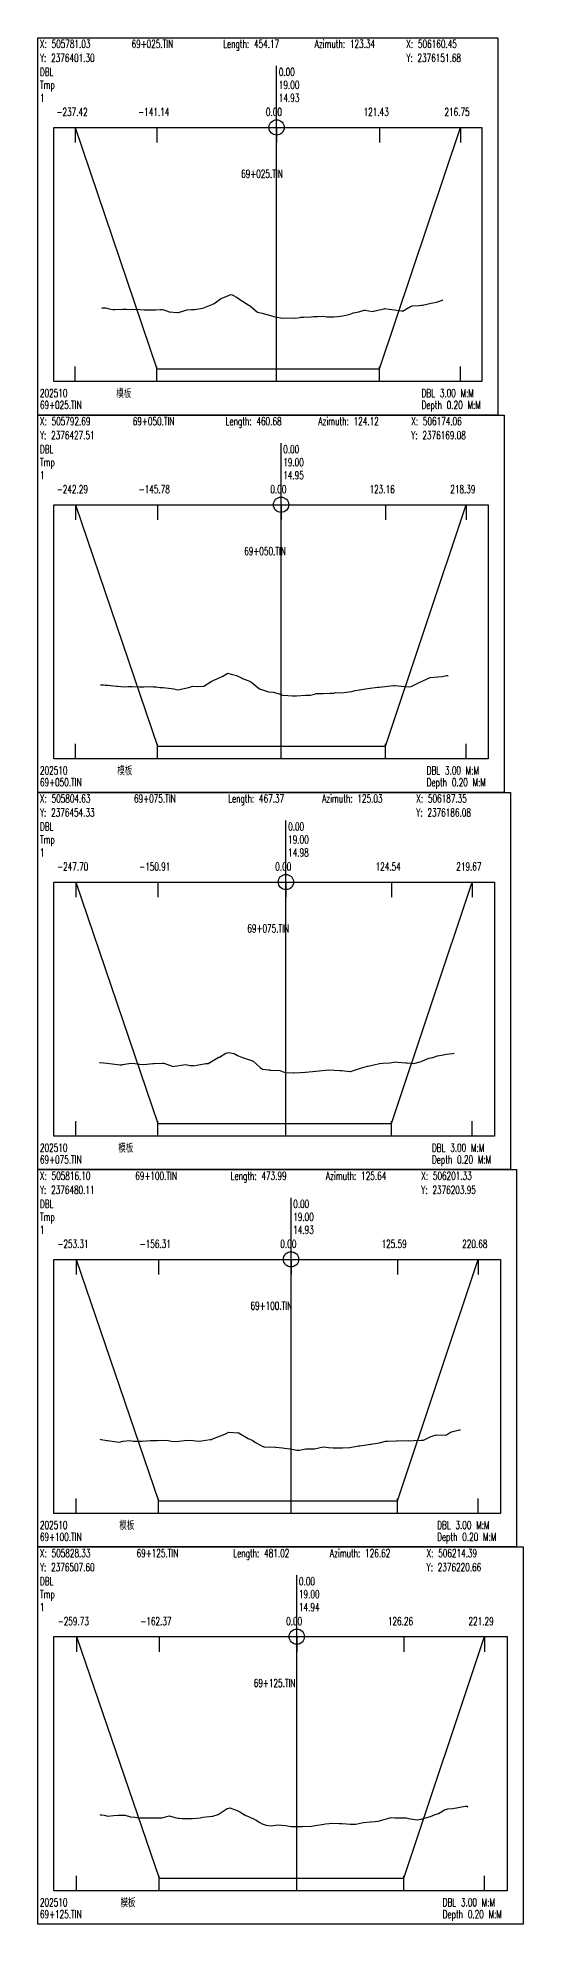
# Model space of a CAD drawing. Extents: x 1 to 194, y -24202 to 0.
# Drawn here: x 1 to 192, y -8315 to -7572 of the extents above; entities that cross this region are included whole.
import ezdxf

# ---------------------------------------------------------------- set-up
doc = ezdxf.new("R2010")
doc.units = 0
doc.header["$MEASUREMENT"] = 0
doc.layers.add('LABELS', color=7, linetype='Continuous')
doc.layers.add('XSECTION', color=7, linetype='Continuous')
doc.styles.get("Standard").update_dxf_attribs({"font": 'txt.shx'})

msp = doc.modelspace()

# ---------------------------------------------------------------- linework, layer by layer
at = {"color": 1}
for p, q in [((89.85, -7607.57), (99.85, -7607.57)), ((89.85, -7607.57), (99.85, -7607.57)), ((94.85, -7612.57), (94.85, -7602.57)), ((94.85, -7612.57), (94.85, -7602.57)), ((91.59, -7756.05), (101.59, -7756.05)), ((91.59, -7756.05), (101.59, -7756.05)), ((96.59, -7761.05), (96.59, -7751.05)), ((96.59, -7761.05), (96.59, -7751.05)), ((93.52, -7904.53), (103.52, -7904.53)), ((93.52, -7904.53), (103.52, -7904.53)), ((98.52, -7909.53), (98.52, -7899.53)), ((98.52, -7909.53), (98.52, -7899.53)), ((95.51, -8053), (105.51, -8053)), ((95.51, -8053), (105.51, -8053)), ((100.51, -8058), (100.51, -8048)), ((100.51, -8058), (100.51, -8048)), ((97.78, -8201.48), (107.78, -8201.48)), ((97.78, -8201.48), (107.78, -8201.48)), ((102.78, -8206.48), (102.78, -8196.48)), ((102.78, -8206.48), (102.78, -8196.48))]:
    msp.add_line(p, q, dxfattribs=at)
for centre in [(94.85, -7607.57), (94.85, -7607.57), (96.59, -7756.05), (96.59, -7756.05), (98.52, -7904.53), (98.52, -7904.53), (100.51, -8053), (100.51, -8053), (102.78, -8201.48), (102.78, -8201.48)]:
    msp.add_circle(centre, 3, dxfattribs=at)
at = {"layer": 'XSECTION', "color": 0, "linetype": 'Continuous'}
for points in [[(1, -7572.29), (181.8, -7572.29), (181.8, -7720.75), (1, -7720.75), (1, -7572.29)], [(94.85, -7707.57), (94.85, -7583.34)], [(94.85, -7707.57), (94.85, -7583.34)], [(7.3, -7607.57), (175.51, -7607.57), (175.51, -7707.57), (7.3, -7707.57), (7.3, -7607.57)], [(15.71, -7607.57), (15.71, -7613.51)], [(15.71, -7607.57), (47.8, -7702.57)], [(15.71, -7607.57), (47.8, -7702.57)], [(47.8, -7607.57), (47.8, -7613.51)], [(94.85, -7607.57), (94.85, -7613.51)], [(135.32, -7607.57), (135.32, -7613.51)], [(135.32, -7702.57), (167.1, -7607.57)], [(135.32, -7702.57), (167.1, -7607.57)], [(167.1, -7607.57), (167.1, -7613.51)], [(15.71, -7707.57), (15.71, -7701.64)], [(47.8, -7707.57), (47.8, -7701.64)], [(47.8, -7702.57), (94.85, -7702.57)], [(47.8, -7702.57), (47.8, -7702.57)], [(47.8, -7702.57), (94.85, -7702.57)], [(94.85, -7707.57), (94.85, -7701.64)], [(94.85, -7702.57), (135.32, -7702.57)], [(94.85, -7702.57), (135.32, -7702.57)], [(135.32, -7707.57), (135.32, -7701.64)], [(135.32, -7702.57), (135.32, -7702.57)], [(167.1, -7707.57), (167.1, -7701.64)], [(1, -7720.76), (184.21, -7720.76), (184.21, -7869.23), (1, -7869.23), (1, -7720.76)], [(96.59, -7856.05), (96.59, -7731.81)], [(96.59, -7856.05), (96.59, -7731.81)], [(7.3, -7756.05), (177.92, -7756.05), (177.92, -7856.05), (7.3, -7856.05), (7.3, -7756.05)], [(15.83, -7756.05), (15.83, -7761.99)], [(15.83, -7756.05), (48, -7851.05)], [(15.83, -7756.05), (48, -7851.05)], [(48, -7756.05), (48, -7761.99)], [(96.59, -7756.05), (96.59, -7761.99)], [(137.64, -7756.05), (137.64, -7761.99)], [(137.64, -7851.05), (169.39, -7756.05)], [(137.64, -7851.05), (169.39, -7756.05)], [(169.39, -7756.05), (169.39, -7761.99)], [(15.83, -7856.05), (15.83, -7850.11)], [(48, -7856.05), (48, -7850.11)], [(48, -7851.05), (96.59, -7851.05)], [(48, -7851.05), (48, -7851.05)], [(48, -7851.05), (96.59, -7851.05)], [(96.59, -7856.05), (96.59, -7850.11)], [(96.59, -7851.05), (137.64, -7851.05)], [(96.59, -7851.05), (137.64, -7851.05)], [(137.64, -7856.05), (137.64, -7850.11)], [(137.64, -7851.05), (137.64, -7851.05)], [(169.39, -7856.05), (169.39, -7850.11)], [(1, -7869.24), (186.69, -7869.24), (186.69, -8017.7), (1, -8017.7), (1, -7869.24)], [(98.52, -8004.53), (98.52, -7880.29)], [(98.52, -8004.53), (98.52, -7880.29)], [(7.3, -7904.53), (180.4, -7904.53), (180.4, -8004.53), (7.3, -8004.53), (7.3, -7904.53)], [(15.95, -7904.53), (15.95, -7910.46)], [(15.95, -7904.53), (48.21, -7999.53)], [(15.95, -7904.53), (48.21, -7999.53)], [(48.21, -7904.53), (48.21, -7910.46)], [(98.52, -7904.53), (98.52, -7910.46)], [(140.03, -7904.53), (140.03, -7910.46)], [(140.03, -7999.53), (171.74, -7904.53)], [(140.03, -7999.53), (171.74, -7904.53)], [(171.74, -7904.53), (171.74, -7910.46)], [(15.95, -8004.53), (15.95, -7998.59)], [(48.21, -8004.53), (48.21, -7998.59)], [(48.21, -7999.53), (98.52, -7999.53)], [(48.21, -7999.53), (48.21, -7999.53)], [(48.21, -7999.53), (98.52, -7999.53)], [(98.52, -8004.53), (98.52, -7998.59)], [(98.52, -7999.53), (140.03, -7999.53)], [(98.52, -7999.53), (140.03, -7999.53)], [(140.03, -8004.53), (140.03, -7998.59)], [(140.03, -7999.53), (140.03, -7999.53)], [(171.74, -8004.53), (171.74, -7998.59)], [(1, -8017.71), (189.14, -8017.71), (189.14, -8166.18), (1, -8166.18), (1, -8017.71)], [(100.51, -8153), (100.51, -8028.77)], [(100.51, -8153), (100.51, -8028.77)], [(7.3, -8053), (182.85, -8053), (182.85, -8153), (7.3, -8153), (7.3, -8053)], [(16.07, -8053), (16.07, -8058.94)], [(16.07, -8053), (48.41, -8148)], [(16.07, -8053), (48.41, -8148)], [(48.41, -8053), (48.41, -8058.94)], [(100.51, -8053), (100.51, -8058.94)], [(142.37, -8053), (142.37, -8058.94)], [(142.37, -8148), (174.07, -8053)], [(142.37, -8148), (174.07, -8053)], [(174.07, -8053), (174.07, -8058.94)], [(16.07, -8153), (16.07, -8147.06)], [(48.41, -8153), (48.41, -8147.06)], [(48.41, -8148), (100.51, -8148)], [(48.41, -8148), (48.41, -8148)], [(48.41, -8148), (100.51, -8148)], [(100.51, -8153), (100.51, -8147.06)], [(100.51, -8148), (142.37, -8148)], [(100.51, -8148), (142.37, -8148)], [(142.37, -8153), (142.37, -8147.06)], [(142.37, -8148), (142.37, -8148)], [(174.07, -8153), (174.07, -8147.06)], [(1, -8166.19), (191.75, -8166.19), (191.75, -8314.66), (1, -8314.66), (1, -8166.19)], [(102.78, -8301.48), (102.78, -8177.24)], [(102.78, -8301.48), (102.78, -8177.24)], [(7.3, -8201.48), (185.45, -8201.48), (185.45, -8301.48), (7.3, -8301.48), (7.3, -8201.48)], [(16.2, -8201.48), (16.2, -8207.42)], [(16.2, -8201.48), (48.66, -8296.48)], [(16.2, -8201.48), (48.66, -8296.48)], [(48.66, -8201.48), (48.66, -8207.42)], [(102.78, -8201.48), (102.78, -8207.42)], [(144.87, -8201.48), (144.87, -8207.42)], [(144.87, -8296.48), (176.54, -8201.48)], [(144.87, -8296.48), (176.54, -8201.48)], [(176.54, -8201.48), (176.54, -8207.42)], [(16.2, -8301.48), (16.2, -8295.54)], [(48.66, -8301.48), (48.66, -8295.54)], [(48.66, -8296.48), (102.78, -8296.48)], [(48.66, -8296.48), (48.66, -8296.48)], [(48.66, -8296.48), (102.78, -8296.48)], [(102.78, -8301.48), (102.78, -8295.54)], [(102.78, -8296.48), (144.87, -8296.48)], [(102.78, -8296.48), (144.87, -8296.48)], [(144.87, -8301.48), (144.87, -8295.54)], [(144.87, -8296.48), (144.87, -8296.48)], [(176.54, -8301.48), (176.54, -8295.54)]]:
    msp.add_lwpolyline(points, dxfattribs=at)
at = {"layer": 'XSECTION', "color": 1, "linetype": 'Continuous'}
for points in [[(26.11, -7678.72), (26.6, -7678.62), (27.6, -7678.62), (29.11, -7678.92), (30.53, -7679.22), (31.31, -7679.22), (34.46, -7679.12), (35.15, -7679.12), (35.87, -7679.12), (37.76, -7679.17), (38.29, -7679.07), (41.05, -7679.27), (42.85, -7679.32), (43.86, -7679.32), (44.63, -7679.37), (47.22, -7679.32), (49.28, -7679.22), (49.97, -7679.22), (50.54, -7679.42), (52.62, -7680.17), (55.86, -7680.47), (56.2, -7680.42), (56.75, -7680.27), (59.7, -7679.37), (61.43, -7679.27), (62.58, -7679.17), (65.12, -7678.87), (65.83, -7678.67), (69.82, -7677.12), (70.27, -7676.87), (71.25, -7676.22), (72.8, -7674.97), (73.37, -7674.77), (75.71, -7673.82), (76.91, -7673.32), (77.43, -7673.52), (79.33, -7674.47), (80.39, -7675.32), (83.97, -7677.47), (84.23, -7677.62), (84.74, -7678.02), (87.34, -7680.22), (89.21, -7680.72), (93.33, -7681.82), (94.18, -7682.07), (96.46, -7682.57), (97.16, -7682.62), (101.04, -7682.52), (102.17, -7682.67), (104.13, -7682.32), (104.32, -7682.27), (104.45, -7682.27), (105.53, -7682.22), (108.4, -7682.17), (109.31, -7681.92), (110.99, -7681.92), (113.18, -7681.87), (114.55, -7682.07), (117.39, -7682.17), (118.81, -7682.02), (120.92, -7681.72), (123.79, -7681.02), (124.98, -7680.52), (127.11, -7680.12), (129.29, -7679.52), (129.6, -7679.47), (132.48, -7680.02), (132.53, -7680.02), (133.49, -7679.77), (137.1, -7678.92), (137.31, -7678.87), (139.06, -7679.12), (141.17, -7679.32), (142.87, -7679.67), (144.06, -7679.77), (144.27, -7679.82), (147.5, -7678.02), (147.8, -7677.87), (148.12, -7677.82), (150.81, -7677.67), (151.74, -7677.57), (152.18, -7677.52), (155.55, -7676.77), (157.67, -7676.32), (159.99, -7675.62), (160.12, -7675.27)], [(25.69, -7826.9), (26.88, -7826.95), (27.51, -7827.1), (28.46, -7827.05), (31.91, -7827.45), (32.34, -7827.5), (33.62, -7827.6), (35.07, -7827.65), (36.51, -7827.6), (38, -7827.55), (40.97, -7827.75), (42.64, -7827.75), (45.34, -7827.6), (46.52, -7827.65), (47.56, -7827.75), (49.04, -7827.95), (50.28, -7828), (54.5, -7828.55), (55.97, -7828.9), (59.68, -7828.05), (60.74, -7827.85), (61.78, -7827.5), (63.92, -7827.55), (66.25, -7827.45), (69.13, -7825.6), (69.62, -7825.35), (70.13, -7825.05), (72, -7824.25), (73.69, -7823.5), (75.66, -7822.4), (77, -7822.75), (79.14, -7823.3), (81.03, -7824.2), (81.47, -7824.4), (84.62, -7825.65), (85.28, -7826.15), (88.06, -7828.55), (90.48, -7829.35), (91.61, -7829.65), (93.52, -7829.75), (95.82, -7830.5), (97.18, -7831), (99.24, -7831.1), (101.14, -7831.2), (102.69, -7831.3), (106.21, -7831.05), (108.1, -7831), (109.72, -7830.55), (110.43, -7830.35), (111.48, -7830.4), (113.09, -7830.3), (115.79, -7830.15), (117.3, -7830.25), (118.02, -7830), (120.28, -7830.1), (122.3, -7829.85), (124.43, -7829.55), (125.74, -7829.2), (127.41, -7828.85), (129.71, -7828.55), (130.75, -7828.35), (134.44, -7827.9), (134.54, -7827.9), (135.19, -7827.8), (140.88, -7827.15), (141.46, -7827.15), (143.83, -7827.4), (146.83, -7827.7), (147.73, -7827.55), (150.31, -7826.3), (150.56, -7826.15), (150.9, -7825.95), (155.2, -7824.1), (158.14, -7823.8), (160.06, -7823.7), (161.64, -7823.3), (162.25, -7823.2)], [(25.28, -7975.58), (25.53, -7975.58), (28.19, -7975.83), (29.21, -7975.88), (33.42, -7976.43), (34.03, -7976.43), (34.42, -7976.38), (37.52, -7975.78), (39.08, -7975.88), (41, -7976.23), (42.72, -7976.38), (46.16, -7975.98), (46.78, -7975.98), (50.02, -7975.83), (50.4, -7975.83), (50.55, -7975.83), (54.14, -7977.13), (54.74, -7976.98), (58.26, -7976.43), (59.18, -7976.33), (60.93, -7976.68), (62.01, -7976.68), (62.33, -7976.83), (63.52, -7976.63), (67, -7975.93), (67.95, -7975.98), (71.83, -7973.63), (72.15, -7973.43), (72.35, -7973.38), (74.86, -7971.88), (75.94, -7971.63), (78.18, -7971.98), (79.49, -7972.73), (81.42, -7973.58), (85.42, -7974.83), (85.47, -7974.83), (88.42, -7977.48), (89.32, -7978.13), (91.67, -7978.48), (92.07, -7978.48), (92.3, -7978.53), (96.06, -7978.73), (97.47, -7979.23), (98.42, -7979.43), (101.34, -7979.63), (101.62, -7979.58), (104.1, -7979.48), (106.25, -7979.33), (108.9, -7979.13), (110.24, -7978.93), (114.01, -7978.53), (115.27, -7978.48), (119.74, -7978.68), (120.41, -7978.73), (120.47, -7978.73), (123.75, -7979.08), (124.02, -7979.08), (124.63, -7978.88), (127.8, -7977.78), (130.54, -7976.98), (130.7, -7976.93), (130.76, -7976.93), (133.07, -7976.43), (135.24, -7975.93), (136.63, -7975.78), (139.35, -7975.73), (141.75, -7975.33), (142.36, -7975.43), (145.62, -7975.68), (146.12, -7975.68), (148.73, -7975.93), (151.2, -7975.28), (151.61, -7975.18), (151.97, -7975.03), (154.61, -7973.88), (156.27, -7973.53), (158.1, -7972.98), (159.68, -7972.68), (161.55, -7972.23), (163.94, -7971.98), (164.68, -7971.88)], [(25.42, -8123.7), (25.77, -8123.95), (27.5, -8124.2), (28.18, -8124.3), (28.41, -8124.35), (31.08, -8124.7), (32.99, -8124.9), (34.48, -8124.6), (37.12, -8124.35), (38.48, -8124.5), (42.05, -8124.6), (45.31, -8124.35), (46.09, -8124.3), (46.44, -8124.25), (47.96, -8124.25), (51.72, -8124.2), (53.4, -8124.5), (54.4, -8124.65), (56.44, -8124.55), (58.69, -8124.3), (61.15, -8124.15), (61.94, -8124.25), (64.26, -8124.6), (65.29, -8124.45), (68.72, -8123.9), (69.22, -8123.95), (70.06, -8123.55), (73.49, -8122.2), (74.56, -8121.75), (76.12, -8121.05), (79.61, -8121.25), (79.83, -8121.2), (79.95, -8121.3), (80.12, -8121.35), (83.62, -8123.45), (85.5, -8124.35), (86.26, -8124.95), (88.57, -8126.1), (89.48, -8126.6), (89.69, -8126.7), (90.01, -8126.75), (94.35, -8126.9), (94.43, -8126.9), (94.58, -8126.9), (97.19, -8127.2), (97.96, -8127.3), (100.16, -8127.6), (102.83, -8128.05), (103.44, -8128.15), (103.78, -8128.15), (105.04, -8127.85), (106.35, -8127.55), (106.61, -8127.55), (109.75, -8127.55), (109.75, -8127.55), (109.76, -8127.55), (113.12, -8126.8), (115.21, -8127), (117.08, -8127.2), (119.2, -8127.15), (120.73, -8127.15), (123.47, -8127.05), (123.67, -8127), (127.05, -8126.4), (127.61, -8126.35), (131.79, -8125.7), (132.01, -8125.7), (132.6, -8125.65), (135.29, -8125.25), (137.57, -8124.6), (138.44, -8124.5), (141.98, -8124.45), (142.5, -8124.35), (144.33, -8124.4), (146.58, -8124.35), (147.13, -8124.45), (148.79, -8124.3), (151.62, -8124.2), (152.58, -8124.2), (154.09, -8123.35), (155.22, -8122.8), (157.52, -8122.1), (161.07, -8122.15), (161.54, -8122.05), (163.24, -8121.05), (164.66, -8120.6), (166.7, -8120.1), (166.95, -8120.05), (167.11, -8120.15)], [(25.42, -8271.43), (25.58, -8271.53), (26.08, -8271.58), (27.07, -8271.68), (28.55, -8272.08), (30.69, -8271.83), (32.59, -8271.78), (34.25, -8271.78), (35.36, -8271.68), (37.37, -8272.38), (39.21, -8272.53), (40.9, -8272.83), (43.17, -8272.78), (44.6, -8272.73), (48.77, -8272.83), (49.18, -8272.73), (49.74, -8272.73), (52.78, -8272.03), (54.88, -8272.58), (56.13, -8272.88), (56.64, -8272.88), (57.59, -8272.98), (60.59, -8273.08), (61.78, -8273.03), (63.45, -8272.93), (64.75, -8272.83), (65.9, -8272.53), (69.72, -8272.18), (71.88, -8271.43), (71.91, -8271.43), (75.38, -8269.13), (76.47, -8268.83), (79.36, -8269.83), (80.37, -8270.38), (82.52, -8271.68), (84.07, -8272.43), (86.06, -8273.28), (86.68, -8273.53), (88.01, -8274.43), (89.13, -8275.18), (90.78, -8275.63), (92.74, -8275.93), (95.22, -8275.58), (98.33, -8275.73), (100.56, -8276.13), (100.81, -8276.13), (104.39, -8276.23), (105.06, -8276.23), (108.52, -8276.03), (110.09, -8275.83), (113.41, -8275.23), (114.05, -8275.18), (117, -8274.93), (119.37, -8274.98), (120.65, -8275.03), (122.31, -8275.18), (123.76, -8275.23), (125.99, -8275.23), (128.39, -8274.73), (128.96, -8274.63), (131.79, -8274.33), (133.53, -8274.18), (134.73, -8274.03), (137.05, -8273.43), (139.92, -8272.68), (141.24, -8272.78), (143.92, -8272.78), (145.79, -8272.78), (146.66, -8273.08), (149.12, -8273.48), (150.18, -8273.53), (151.51, -8273.28), (155.32, -8272.23), (157.17, -8271.43), (158.42, -8271.08), (160.87, -8269.68), (162.12, -8269.23), (164.14, -8269.08), (168.97, -8268.13), (169.27, -8268.28), (169.4, -8268.08), (169.94, -8268.48)]]:
    msp.add_lwpolyline(points, dxfattribs=at)

# ---------------------------------------------------------------- texts
at = {"layer": 'LABELS', "color": 0, "width": 0.666667}
for s, height, p in [('Y: 2376401.30', 3.1482, (1.85, -7581.81)), ('X: 505781.03', 3.1482, (1.85, -7576.29)), ('69+025.TIN', 3.148, (37.84, -7576.29)), ('Length: 454.17', 3.1482, (73.83, -7576.29)), ('Azimuth: 123.34', 3.1482, (109.82, -7576.29)), ('Y: 2376151.68', 3.1482, (145.81, -7581.81)), ('X: 506160.45', 3.1482, (145.81, -7576.29)), ('DBL', 3.148, (1.85, -7587.34)), ('0.00', 3.148, (95.7, -7587.34)), ('0.00', 3.148, (95.7, -7587.34)), ('Tmp', 3.148, (1.85, -7592.44)), ('19.00', 3.148, (95.7, -7592.44)), ('19.00', 3.148, (95.7, -7592.44)), ('-237.42', 3.148, (8.36, -7603.07)), ('-141.14', 3.148, (40.45, -7603.07)), ('0.00', 3.148, (90.65, -7603.07)), ('121.43', 3.148, (129.03, -7603.07)), ('216.75', 3.148, (160.8, -7603.07)), ('69+025.TIN', 3.148, (80.91, -7627.39)), ('模板', 3.148, (31.84, -7713.7)), ('DBL 3.00 M:M', 3.1482, (151.81, -7713.7)), ('69+025.TIN', 3.148, (1.85, -7718.37)), ('Depth 0.20 M:M', 3.1482, (151.81, -7718.37)), ('Y: 2376427.51', 3.1482, (1.85, -7730.29)), ('X: 505792.69', 3.1482, (1.85, -7724.76)), ('69+050.TIN', 3.148, (38.32, -7724.76)), ('Length: 460.68', 3.1482, (74.8, -7724.76)), ('Azimuth: 124.12', 3.1482, (111.27, -7724.76)), ('Y: 2376169.08', 3.1482, (147.74, -7730.29)), ('X: 506174.06', 3.1482, (147.74, -7724.76)), ('DBL', 3.148, (1.85, -7735.81)), ('0.00', 3.148, (97.44, -7735.81)), ('0.00', 3.148, (97.44, -7735.81)), ('Tmp', 3.148, (1.85, -7740.92)), ('19.00', 3.148, (97.44, -7740.92)), ('19.00', 3.148, (97.44, -7740.92)), ('-242.29', 3.148, (8.48, -7751.55)), ('-145.78', 3.148, (40.65, -7751.55)), ('0.00', 3.148, (92.39, -7751.55)), ('123.16', 3.148, (131.35, -7751.55)), ('218.39', 3.148, (163.09, -7751.55)), ('69+050.TIN', 3.148, (82.11, -7775.86)), ('模板', 3.148, (32.24, -7862.17)), ('DBL 3.00 M:M', 3.1482, (153.82, -7862.17)), ('69+050.TIN', 3.148, (1.85, -7866.85)), ('Depth 0.20 M:M', 3.1482, (153.82, -7866.85)), ('Y: 2376454.33', 3.1482, (1.85, -7878.76)), ('X: 505804.63', 3.1482, (1.85, -7873.24)), ('69+075.TIN', 3.148, (38.82, -7873.24)), ('Length: 467.37', 3.1482, (75.79, -7873.24)), ('Azimuth: 125.03', 3.1482, (112.75, -7873.24)), ('Y: 2376186.08', 3.1482, (149.72, -7878.76)), ('X: 506187.35', 3.1482, (149.72, -7873.24)), ('DBL', 3.148, (1.85, -7884.29)), ('0.00', 3.148, (99.37, -7884.29)), ('0.00', 3.148, (99.37, -7884.29)), ('Tmp', 3.148, (1.85, -7889.39)), ('19.00', 3.148, (99.37, -7889.39)), ('19.00', 3.148, (99.37, -7889.39)), ('-247.70', 3.148, (8.61, -7900.02)), ('-150.91', 3.148, (40.87, -7900.02)), ('0.00', 3.148, (94.32, -7900.02)), ('124.54', 3.148, (133.74, -7900.02)), ('219.67', 3.148, (165.44, -7900.02)), ('69+075.TIN', 3.148, (83.35, -7924.34)), ('模板', 3.148, (32.66, -8010.65)), ('DBL 3.00 M:M', 3.1482, (155.88, -8010.65)), ('69+075.TIN', 3.148, (1.85, -8015.33)), ('Depth 0.20 M:M', 3.1482, (155.88, -8015.33)), ('Y: 2376480.11', 3.1482, (1.85, -8027.24)), ('X: 505816.10', 3.1482, (1.85, -8021.71)), ('69+100.TIN', 3.148, (39.31, -8021.71)), ('Length: 473.99', 3.1482, (76.77, -8021.71)), ('Azimuth: 125.64', 3.1482, (114.22, -8021.71)), ('Y: 2376203.95', 3.1482, (151.68, -8027.24)), ('X: 506201.33', 3.1482, (151.68, -8021.71)), ('DBL', 3.148, (1.85, -8032.77)), ('0.00', 3.148, (101.36, -8032.77)), ('0.00', 3.148, (101.36, -8032.77)), ('Tmp', 3.148, (1.85, -8037.87)), ('19.00', 3.148, (101.36, -8037.87)), ('19.00', 3.148, (101.36, -8037.87)), ('-253.31', 3.148, (8.73, -8048.5)), ('-156.31', 3.148, (41.06, -8048.5)), ('0.00', 3.148, (96.31, -8048.5)), ('125.59', 3.148, (136.08, -8048.5)), ('220.68', 3.148, (167.77, -8048.5)), ('69+100.TIN', 3.148, (84.58, -8072.82)), ('模板', 3.148, (33.07, -8159.13)), ('DBL 3.00 M:M', 3.1482, (157.93, -8159.13)), ('69+100.TIN', 3.148, (1.85, -8163.8)), ('Depth 0.20 M:M', 3.1482, (157.93, -8163.8)), ('Y: 2376507.60', 3.1482, (1.85, -8175.72)), ('X: 505828.33', 3.1482, (1.85, -8170.19)), ('69+125.TIN', 3.148, (39.83, -8170.19)), ('Length: 481.02', 3.1482, (77.81, -8170.19)), ('Azimuth: 126.62', 3.1482, (115.79, -8170.19)), ('Y: 2376220.66', 3.1482, (153.77, -8175.72)), ('X: 506214.39', 3.1482, (153.77, -8170.19)), ('DBL', 3.148, (1.85, -8181.24)), ('0.00', 3.148, (103.63, -8181.24)), ('0.00', 3.148, (103.63, -8181.24)), ('Tmp', 3.148, (1.85, -8186.34)), ('19.00', 3.148, (103.63, -8186.34)), ('19.00', 3.148, (103.63, -8186.34)), ('-259.73', 3.148, (8.86, -8196.97)), ('-162.37', 3.148, (41.31, -8196.97)), ('0.00', 3.148, (98.58, -8196.97)), ('126.26', 3.148, (138.57, -8196.97)), ('221.29', 3.148, (170.25, -8196.97)), ('69+125.TIN', 3.148, (85.88, -8221.29)), ('模板', 3.148, (33.5, -8307.6)), ('DBL 3.00 M:M', 3.1482, (160.1, -8307.6)), ('69+125.TIN', 3.148, (1.85, -8312.28)), ('Depth 0.20 M:M', 3.1482, (160.1, -8312.28))]:
    msp.add_text(s, height=height, dxfattribs=at).set_placement(p)
at = {"layer": 'LABELS', "color": 1, "width": 0.666667}
for s, height, p in [('1', 3.15, (1.85, -7597.54)), ('14.93', 3.148, (95.7, -7597.54)), ('14.93', 3.148, (95.7, -7597.54)), ('202510', 3.148, (1.85, -7713.7)), ('1', 3.15, (1.85, -7746.02)), ('14.95', 3.148, (97.44, -7746.02)), ('14.95', 3.148, (97.44, -7746.02)), ('202510', 3.148, (1.85, -7862.17)), ('1', 3.15, (1.85, -7894.49)), ('14.98', 3.148, (99.37, -7894.49)), ('14.98', 3.148, (99.37, -7894.49)), ('202510', 3.148, (1.85, -8010.65)), ('1', 3.15, (1.85, -8042.97)), ('14.93', 3.148, (101.36, -8042.97)), ('14.93', 3.148, (101.36, -8042.97)), ('202510', 3.148, (1.85, -8159.13)), ('1', 3.15, (1.85, -8191.44)), ('14.94', 3.148, (103.63, -8191.44)), ('14.94', 3.148, (103.63, -8191.44)), ('202510', 3.148, (1.85, -8307.6))]:
    msp.add_text(s, height=height, dxfattribs=at).set_placement(p)

doc.saveas('drawing.dxf')
